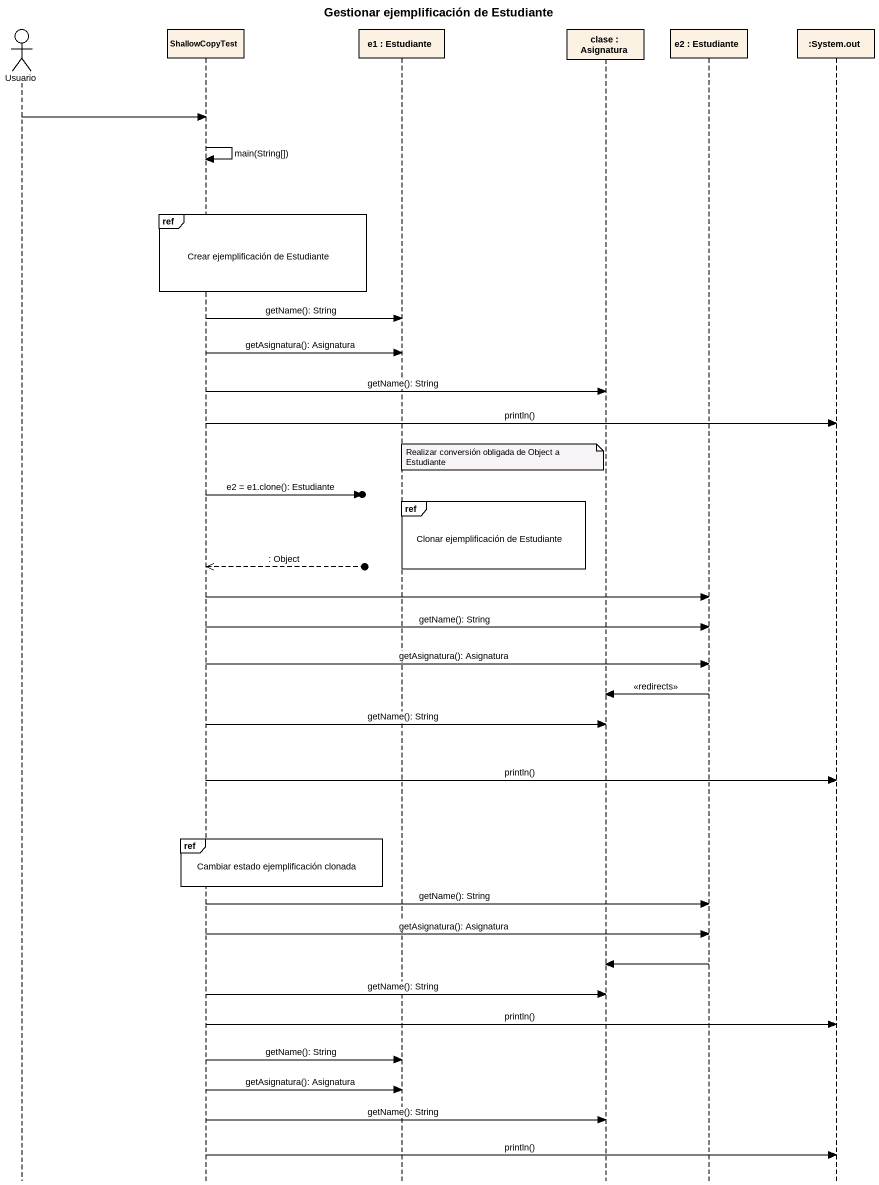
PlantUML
@startuml
title Gestionar ejemplificación de Estudiante
hide footbox
actor Usuario
participant ShallowCopyTest
participant "e1 : Estudiante" as e1
participant "clase : Asignatura" as clase
participant "e2 : Estudiante" as e2
participant ":System.out" as System_out

Usuario -> ShallowCopyTest
ShallowCopyTest -> ShallowCopyTest : main(String[])
ref over ShallowCopyTest : Crear ejemplificación de Estudiante
ShallowCopyTest -> e1 : getName(): String
ShallowCopyTest -> e1 : getAsignatura(): Asignatura
ShallowCopyTest -> clase : getName(): String
ShallowCopyTest -> System_out : println()
note over e1 : Realizar conversión obligada de Object a Estudiante
ShallowCopyTest ->o] : e2 = e1.clone(): Estudiante
ref over e1 : Clonar ejemplificación de Estudiante
ShallowCopyTest <<--o] : : Object
ShallowCopyTest -> e2
ShallowCopyTest -> e2 : getName(): String
ShallowCopyTest -> e2 : getAsignatura(): Asignatura
e2 -> clase : <<redirects>>
ShallowCopyTest -> clase : getName(): String
ShallowCopyTest -> System_out : println()
ref over ShallowCopyTest : Cambiar estado ejemplificación clonada
ShallowCopyTest -> e2 : getName(): String
ShallowCopyTest -> e2 : getAsignatura(): Asignatura
e2 -> clase
ShallowCopyTest -> clase : getName(): String
ShallowCopyTest -> System_out : println()
ShallowCopyTest -> e1 : getName(): String
ShallowCopyTest -> e1 : getAsignatura(): Asignatura
ShallowCopyTest -> clase : getName(): String
ShallowCopyTest -> System_out : println()
@enduml
